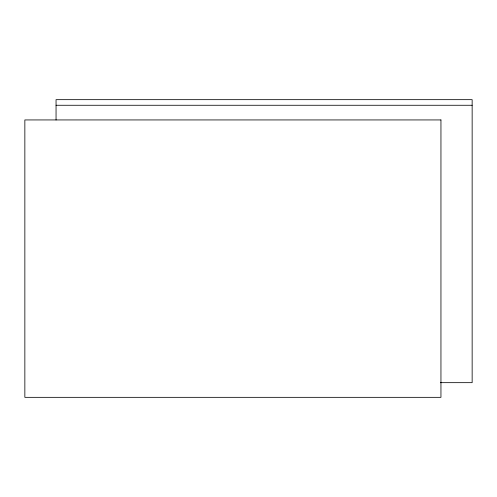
<?xml version="1.0" encoding="UTF-8"?>
<svg xmlns="http://www.w3.org/2000/svg" width="497" height="497" viewBox="0 0 497 497"><rect width="100%" height="100%" fill="white"/><g stroke="black" fill="none" stroke-linecap="round" stroke-linejoin="round"><path stroke-width="0.75" d="M56.049 105.265L472.15 105.265M440.323 382.665L472.15 382.665L472.15 99.661L56.049 99.661L56.049 119.988M440.951 119.939L24.85 119.939L24.85 397.339L440.951 397.339L440.951 119.939"/></g></svg>
